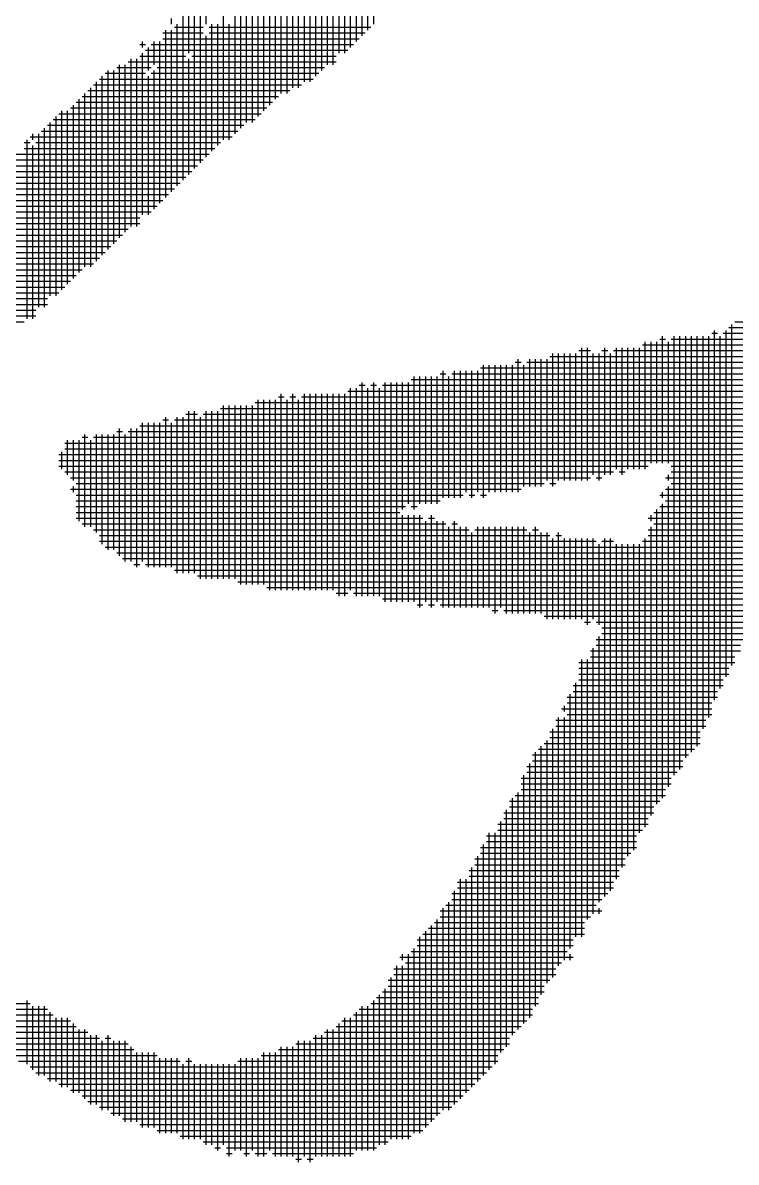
# Model space of a CAD drawing. Header units: feet. Extents: x 0 to 336400, y 0 to 237600.
# Drawn here: x 211255 to 211722, y 10573 to 11318 of the extents above; entities that cross this region are included whole.
import ezdxf

# ---------------------------------------------------------------- set-up
doc = ezdxf.new("R2010")
doc.units = ezdxf.units.FT
doc.header["$LTSCALE"] = 2200
doc.header["$MEASUREMENT"] = 0
doc.layers.add('CX-MISC', color=2, linetype='CONTINUOUS')

msp = doc.modelspace()

# ---------------------------------------------------------------- linework, layer by layer
at = {"layer": 'CX-MISC'}
for p, q in [((211480.86, 11313.76, 9817.04), (211480.86, 11415.82, 9817.04)), ((211469.52, 11302.42, 9817.04), (211469.52, 11412.04, 9817.04)), ((211454.4, 11291.08, 9817.04), (211454.4, 11400.7, 9817.04)), ((211461.96, 11298.64, 9817.04), (211461.96, 11404.48, 9817.04)), ((211477.08, 11309.98, 9817.04), (211477.08, 11393.14, 9817.04)), ((211484.64, 11317.54, 9817.04), (211484.64, 11396.92, 9817.04)), ((211435.5, 11275.96, 9817.04), (211435.5, 11385.58, 9817.04)), ((211443.06, 11279.74, 9817.04), (211443.06, 11385.58, 9817.04)), ((211465.74, 11298.64, 9817.04), (211465.74, 11385.58, 9817.04)), ((211473.3, 11306.2, 9817.04), (211473.3, 11389.36, 9817.04)), ((211458.18, 11291.08, 9817.04), (211458.18, 11378.02, 9817.04)), ((211424.16, 11272.18, 9817.04), (211424.16, 11374.24, 9817.04)), ((211427.94, 11272.18, 9817.04), (211427.94, 11374.24, 9817.04)), ((211450.62, 11287.3, 9817.04), (211450.62, 11374.24, 9817.04)), ((211409.04, 11257.06, 9817.04), (211409.04, 11366.68, 9817.04)), ((211416.6, 11264.62, 9817.04), (211416.6, 11370.46, 9817.04)), ((211446.84, 11283.52, 9817.04), (211446.84, 11370.46, 9817.04)), ((211401.48, 11253.28, 9817.04), (211401.48, 11359.12, 9817.04)), ((211405.26, 11253.28, 9817.04), (211405.26, 11362.9, 9817.04)), ((211431.72, 11275.96, 9817.04), (211431.72, 11359.12, 9817.04)), ((211439.28, 11279.74, 9817.04), (211439.28, 11362.9, 9817.04)), ((211397.7, 11249.5, 9817.04), (211397.7, 11355.34, 9817.04)), ((211412.82, 11260.84, 9817.04), (211412.82, 11344, 9817.04)), ((211420.38, 11268.4, 9817.04), (211420.38, 11347.78, 9817.04)), ((211363.68, 11298.64, 9817.04), (211363.68, 11328.88, 9817.04)), ((211371.24, 11226.82, 9817.04), (211371.24, 11332.66, 9817.04)), ((211375.02, 11317.54, 9817.04), (211375.02, 11332.66, 9817.04)), ((211393.92, 11245.72, 9817.04), (211393.92, 11328.88, 9817.04)), ((211352.34, 11317.54, 9817.04), (211352.34, 11321.32, 9817.04)), ((211359.9, 11215.48, 9817.04), (211359.9, 11325.1, 9817.04)), ((211367.46, 11223.04, 9817.04), (211367.46, 11325.1, 9817.04)), ((211386.36, 11241.94, 9817.04), (211386.36, 11325.1, 9817.04)), ((211346.67, 11311.87, 9817.04), (211373.13, 11311.87, 9817.04)), ((211348.56, 11204.14, 9817.04), (211348.56, 11313.76, 9817.04)), ((211352.34, 11207.92, 9817.04), (211352.34, 11313.76, 9817.04)), ((211354.23, 11315.65, 9817.04), (211373.13, 11315.65, 9817.04)), ((211356.12, 11211.7, 9817.04), (211356.12, 11317.54, 9817.04)), ((211376.91, 11315.65, 9817.04), (211482.75, 11315.65, 9817.04)), ((211376.91, 11311.87, 9817.04), (211478.97, 11311.87, 9817.04)), ((211378.8, 11234.38, 9817.04), (211378.8, 11317.54, 9817.04)), ((211382.58, 11238.16, 9817.04), (211382.58, 11317.54, 9817.04)), ((211390.14, 11241.94, 9817.04), (211390.14, 11317.54, 9817.04)), ((211331.55, 11304.31, 9817.04), (211335.33, 11304.31, 9817.04)), ((211333.44, 11302.42, 9817.04), (211333.44, 11306.2, 9817.04)), ((211339.11, 11304.31, 9817.04), (211471.41, 11304.31, 9817.04)), ((211341, 11291.08, 9817.04), (211341, 11306.2, 9817.04)), ((211344.78, 11200.36, 9817.04), (211344.78, 11306.2, 9817.04)), ((211346.67, 11308.09, 9817.04), (211475.19, 11308.09, 9817.04)), ((211375.02, 11230.6, 9817.04), (211375.02, 11309.98, 9817.04)), ((211331.55, 11296.75, 9817.04), (211361.79, 11296.75, 9817.04)), ((211333.44, 11192.8, 9817.04), (211333.44, 11298.64, 9817.04)), ((211335.33, 11300.53, 9817.04), (211467.63, 11300.53, 9817.04)), ((211337.22, 11287.3, 9817.04), (211337.22, 11302.42, 9817.04)), ((211365.57, 11296.75, 9817.04), (211460.07, 11296.75, 9817.04)), ((211316.43, 11289.19, 9817.04), (211339.11, 11289.19, 9817.04)), ((211318.32, 11177.68, 9817.04), (211318.32, 11291.08, 9817.04)), ((211322.1, 11181.46, 9817.04), (211322.1, 11291.08, 9817.04)), ((211323.99, 11292.97, 9817.04), (211460.07, 11292.97, 9817.04)), ((211325.88, 11185.24, 9817.04), (211325.88, 11294.86, 9817.04)), ((211329.66, 11185.24, 9817.04), (211329.66, 11294.86, 9817.04)), ((211342.89, 11289.19, 9817.04), (211452.51, 11289.19, 9817.04)), ((211363.68, 11219.26, 9817.04), (211363.68, 11294.86, 9817.04)), ((211305.09, 11281.63, 9817.04), (211444.95, 11281.63, 9817.04)), ((211306.98, 11166.34, 9817.04), (211306.98, 11283.52, 9817.04)), ((211308.87, 11285.41, 9817.04), (211335.33, 11285.41, 9817.04)), ((211310.76, 11170.12, 9817.04), (211310.76, 11287.3, 9817.04)), ((211314.54, 11173.9, 9817.04), (211314.54, 11287.3, 9817.04)), ((211337.22, 11192.8, 9817.04), (211337.22, 11283.52, 9817.04)), ((211339.11, 11285.41, 9817.04), (211448.73, 11285.41, 9817.04)), ((211341, 11196.58, 9817.04), (211341, 11287.3, 9817.04)), ((211297.53, 11274.07, 9817.04), (211429.83, 11274.07, 9817.04)), ((211299.42, 11158.78, 9817.04), (211299.42, 11275.96, 9817.04)), ((211301.31, 11277.85, 9817.04), (211437.39, 11277.85, 9817.04)), ((211303.2, 11162.56, 9817.04), (211303.2, 11279.74, 9817.04)), ((211289.97, 11266.51, 9817.04), (211418.49, 11266.51, 9817.04)), ((211291.86, 11155, 9817.04), (211291.86, 11268.4, 9817.04)), ((211293.75, 11270.29, 9817.04), (211422.27, 11270.29, 9817.04)), ((211295.64, 11158.78, 9817.04), (211295.64, 11272.18, 9817.04)), ((211278.63, 11258.95, 9817.04), (211410.93, 11258.95, 9817.04)), ((211280.52, 11143.66, 9817.04), (211280.52, 11260.84, 9817.04)), ((211284.3, 11147.44, 9817.04), (211284.3, 11260.84, 9817.04)), ((211286.19, 11262.73, 9817.04), (211414.71, 11262.73, 9817.04)), ((211288.08, 11151.22, 9817.04), (211288.08, 11264.62, 9817.04)), ((211271.07, 11251.39, 9817.04), (211399.59, 11251.39, 9817.04)), ((211272.96, 11139.88, 9817.04), (211272.96, 11253.28, 9817.04)), ((211274.85, 11255.17, 9817.04), (211407.15, 11255.17, 9817.04)), ((211276.74, 11139.88, 9817.04), (211276.74, 11257.06, 9817.04)), ((211259.73, 11243.83, 9817.04), (211392.03, 11243.83, 9817.04)), ((211261.62, 11241.94, 9817.04), (211261.62, 11245.72, 9817.04)), ((211265.4, 11132.32, 9817.04), (211265.4, 11245.72, 9817.04)), ((211267.29, 11247.61, 9817.04), (211395.81, 11247.61, 9817.04)), ((211269.18, 11132.32, 9817.04), (211269.18, 11249.5, 9817.04)), ((211255.95, 11240.05, 9817.04), (211259.73, 11240.05, 9817.04)), ((211255.95, 11236.27, 9817.04), (211380.69, 11236.27, 9817.04)), ((211257.84, 11124.76, 9817.04), (211257.84, 11241.94, 9817.04)), ((211261.62, 11124.76, 9817.04), (211261.62, 11238.16, 9817.04)), ((211263.51, 11240.05, 9817.04), (211384.47, 11240.05, 9817.04)), ((211248.39, 11232.49, 9817.04), (211376.91, 11232.49, 9817.04)), ((211240.83, 11224.93, 9817.04), (211369.35, 11224.93, 9817.04)), ((211248.39, 11228.71, 9817.04), (211373.13, 11228.71, 9817.04)), ((211233.27, 11217.37, 9817.04), (211361.79, 11217.37, 9817.04)), ((211240.83, 11221.15, 9817.04), (211365.57, 11221.15, 9817.04)), ((211225.71, 11209.81, 9817.04), (211354.23, 11209.81, 9817.04)), ((211229.49, 11213.59, 9817.04), (211358.01, 11213.59, 9817.04)), ((211218.15, 11206.03, 9817.04), (211350.45, 11206.03, 9817.04)), ((211218.15, 11202.25, 9817.04), (211346.67, 11202.25, 9817.04)), ((211210.59, 11198.47, 9817.04), (211342.89, 11198.47, 9817.04)), ((211210.59, 11194.69, 9817.04), (211339.11, 11194.69, 9817.04)), ((211203.03, 11190.91, 9817.04), (211331.55, 11190.91, 9817.04)), ((211203.03, 11187.13, 9817.04), (211331.55, 11187.13, 9817.04)), ((211195.47, 11183.35, 9817.04), (211323.99, 11183.35, 9817.04)), ((211195.47, 11179.57, 9817.04), (211320.21, 11179.57, 9817.04)), ((211187.91, 11175.79, 9817.04), (211316.43, 11175.79, 9817.04)), ((211187.91, 11172.01, 9817.04), (211312.65, 11172.01, 9817.04)), ((211180.35, 11168.23, 9817.04), (211308.87, 11168.23, 9817.04)), ((211180.35, 11164.45, 9817.04), (211305.09, 11164.45, 9817.04)), ((211172.79, 11160.67, 9817.04), (211301.31, 11160.67, 9817.04)), ((211172.79, 11156.89, 9817.04), (211293.75, 11156.89, 9817.04)), ((211161.45, 11149.33, 9817.04), (211286.19, 11149.33, 9817.04)), ((211165.23, 11153.11, 9817.04), (211289.97, 11153.11, 9817.04)), ((211157.67, 11141.77, 9817.04), (211278.63, 11141.77, 9817.04)), ((211165.23, 11145.55, 9817.04), (211282.41, 11145.55, 9817.04)), ((211150.11, 11137.99, 9817.04), (211271.07, 11137.99, 9817.04)), ((211153.89, 11134.21, 9817.04), (211271.07, 11134.21, 9817.04)), ((211142.55, 11126.65, 9817.04), (211263.51, 11126.65, 9817.04)), ((211150.11, 11130.43, 9817.04), (211263.51, 11130.43, 9817.04)), ((211142.55, 11122.87, 9817.04), (211255.95, 11122.87, 9817.04)), ((211707.66, 10875.28, 9817.04), (211707.66, 11117.2, 9817.04)), ((211715.22, 10890.4, 9817.04), (211715.22, 11117.2, 9817.04)), ((211717.11, 11119.09, 9817.04), (212333.25, 11119.09, 9817.04)), ((211719, 10897.96, 9817.04), (211719, 11120.98, 9817.04)), ((211720.89, 11122.87, 9817.04), (212382.39, 11122.87, 9817.04)), ((211662.3, 11026.48, 9817.04), (211662.3, 11109.64, 9817.04)), ((211666.08, 11030.26, 9817.04), (211666.08, 11109.64, 9817.04)), ((211669.86, 11030.26, 9817.04), (211669.86, 11109.64, 9817.04)), ((211671.75, 11111.53, 9817.04), (211675.53, 11111.53, 9817.04)), ((211673.64, 11030.26, 9817.04), (211673.64, 11113.42, 9817.04)), ((211677.42, 11030.26, 9817.04), (211677.42, 11109.64, 9817.04)), ((211679.31, 11111.53, 9817.04), (212246.31, 11111.53, 9817.04)), ((211681.2, 10826.14, 9817.04), (211681.2, 11113.42, 9817.04)), ((211684.98, 10829.92, 9817.04), (211684.98, 11113.42, 9817.04)), ((211688.76, 10837.48, 9817.04), (211688.76, 11113.42, 9817.04)), ((211692.54, 10841.26, 9817.04), (211692.54, 11113.42, 9817.04)), ((211696.32, 10845.04, 9817.04), (211696.32, 11113.42, 9817.04)), ((211700.1, 10856.38, 9817.04), (211700.1, 11113.42, 9817.04)), ((211703.88, 10863.94, 9817.04), (211703.88, 11113.42, 9817.04)), ((211705.77, 11115.31, 9817.04), (211709.55, 11115.31, 9817.04)), ((211711.44, 10882.84, 9817.04), (211711.44, 11113.42, 9817.04)), ((211713.33, 11115.31, 9817.04), (212291.67, 11115.31, 9817.04)), ((211601.82, 11015.14, 9817.04), (211601.82, 11102.08, 9817.04)), ((211605.6, 11018.92, 9817.04), (211605.6, 11102.08, 9817.04)), ((211609.38, 11018.92, 9817.04), (211609.38, 11102.08, 9817.04)), ((211613.16, 11018.92, 9817.04), (211613.16, 11102.08, 9817.04)), ((211616.94, 11018.92, 9817.04), (211616.94, 11102.08, 9817.04)), ((211618.83, 11103.97, 9817.04), (211626.39, 11103.97, 9817.04)), ((211620.72, 11018.92, 9817.04), (211620.72, 11105.86, 9817.04)), ((211624.5, 11018.92, 9817.04), (211624.5, 11105.86, 9817.04)), ((211628.28, 11022.7, 9817.04), (211628.28, 11102.08, 9817.04)), ((211632.06, 11018.92, 9817.04), (211632.06, 11102.08, 9817.04)), ((211633.95, 11103.97, 9817.04), (211637.73, 11103.97, 9817.04)), ((211635.84, 11022.7, 9817.04), (211635.84, 11105.86, 9817.04)), ((211639.62, 11022.7, 9817.04), (211639.62, 11102.08, 9817.04)), ((211641.51, 11103.97, 9817.04), (212178.27, 11103.97, 9817.04)), ((211643.4, 11026.48, 9817.04), (211643.4, 11105.86, 9817.04)), ((211647.18, 11022.7, 9817.04), (211647.18, 11105.86, 9817.04)), ((211650.96, 11026.48, 9817.04), (211650.96, 11105.86, 9817.04)), ((211654.74, 11026.48, 9817.04), (211654.74, 11105.86, 9817.04)), ((211658.52, 11026.48, 9817.04), (211658.52, 11105.86, 9817.04)), ((211660.41, 11107.75, 9817.04), (212223.63, 11107.75, 9817.04)), ((211577.25, 11096.41, 9817.04), (211581.03, 11096.41, 9817.04)), ((211579.14, 11011.36, 9817.04), (211579.14, 11098.3, 9817.04)), ((211584.81, 11096.41, 9817.04), (212129.13, 11096.41, 9817.04)), ((211586.7, 11015.14, 9817.04), (211586.7, 11098.3, 9817.04)), ((211590.48, 11015.14, 9817.04), (211590.48, 11098.3, 9817.04)), ((211594.26, 11015.14, 9817.04), (211594.26, 11098.3, 9817.04)), ((211598.04, 11018.92, 9817.04), (211598.04, 11098.3, 9817.04)), ((211599.93, 11100.19, 9817.04), (212155.59, 11100.19, 9817.04)), ((211528.11, 11088.85, 9817.04), (211531.89, 11088.85, 9817.04)), ((211530, 11007.58, 9817.04), (211530, 11090.74, 9817.04)), ((211535.67, 11088.85, 9817.04), (212079.99, 11088.85, 9817.04)), ((211537.56, 11007.58, 9817.04), (211537.56, 11090.74, 9817.04)), ((211541.34, 11007.58, 9817.04), (211541.34, 11090.74, 9817.04)), ((211545.12, 11011.36, 9817.04), (211545.12, 11090.74, 9817.04)), ((211548.9, 11007.58, 9817.04), (211548.9, 11090.74, 9817.04)), ((211552.68, 11011.36, 9817.04), (211552.68, 11090.74, 9817.04)), ((211554.57, 11092.63, 9817.04), (212087.55, 11092.63, 9817.04)), ((211556.46, 11007.58, 9817.04), (211556.46, 11094.52, 9817.04)), ((211560.24, 11011.36, 9817.04), (211560.24, 11094.52, 9817.04)), ((211564.02, 11011.36, 9817.04), (211564.02, 11094.52, 9817.04)), ((211567.8, 11011.36, 9817.04), (211567.8, 11094.52, 9817.04)), ((211571.58, 11011.36, 9817.04), (211571.58, 11094.52, 9817.04)), ((211575.36, 11011.36, 9817.04), (211575.36, 11094.52, 9817.04)), ((211582.92, 11015.14, 9817.04), (211582.92, 11094.52, 9817.04)), ((211475.19, 11081.29, 9817.04), (211478.97, 11081.29, 9817.04)), ((211477.08, 10943.32, 9817.04), (211477.08, 11083.18, 9817.04)), ((211482.75, 11081.29, 9817.04), (211486.53, 11081.29, 9817.04)), ((211484.64, 10943.32, 9817.04), (211484.64, 11083.18, 9817.04)), ((211490.31, 11081.29, 9817.04), (212057.31, 11081.29, 9817.04)), ((211492.2, 10939.54, 9817.04), (211492.2, 11083.18, 9817.04)), ((211495.98, 10939.54, 9817.04), (211495.98, 11083.18, 9817.04)), ((211499.76, 10939.54, 9817.04), (211499.76, 11083.18, 9817.04)), ((211503.54, 11000.02, 9817.04), (211503.54, 11083.18, 9817.04)), ((211507.32, 11003.8, 9817.04), (211507.32, 11083.18, 9817.04)), ((211509.21, 11085.07, 9817.04), (212068.65, 11085.07, 9817.04)), ((211511.1, 11000.02, 9817.04), (211511.1, 11086.96, 9817.04)), ((211514.88, 11003.8, 9817.04), (211514.88, 11086.96, 9817.04)), ((211518.66, 11003.8, 9817.04), (211518.66, 11086.96, 9817.04)), ((211522.44, 11003.8, 9817.04), (211522.44, 11086.96, 9817.04)), ((211526.22, 11003.8, 9817.04), (211526.22, 11086.96, 9817.04)), ((211533.78, 11007.58, 9817.04), (211533.78, 11086.96, 9817.04)), ((211422.27, 11073.73, 9817.04), (211426.05, 11073.73, 9817.04)), ((211424.16, 10947.1, 9817.04), (211424.16, 11075.62, 9817.04)), ((211429.83, 11073.73, 9817.04), (211433.61, 11073.73, 9817.04)), ((211431.72, 10947.1, 9817.04), (211431.72, 11075.62, 9817.04)), ((211437.39, 11073.73, 9817.04), (212011.95, 11073.73, 9817.04)), ((211439.28, 10947.1, 9817.04), (211439.28, 11075.62, 9817.04)), ((211443.06, 10947.1, 9817.04), (211443.06, 11075.62, 9817.04)), ((211446.84, 10947.1, 9817.04), (211446.84, 11075.62, 9817.04)), ((211450.62, 10947.1, 9817.04), (211450.62, 11075.62, 9817.04)), ((211454.4, 10947.1, 9817.04), (211454.4, 11075.62, 9817.04)), ((211458.18, 10947.1, 9817.04), (211458.18, 11075.62, 9817.04)), ((211461.96, 10943.32, 9817.04), (211461.96, 11075.62, 9817.04)), ((211465.74, 10943.32, 9817.04), (211465.74, 11075.62, 9817.04)), ((211467.63, 11077.51, 9817.04), (212038.41, 11077.51, 9817.04)), ((211469.52, 10947.1, 9817.04), (211469.52, 11079.4, 9817.04)), ((211473.3, 10943.32, 9817.04), (211473.3, 11079.4, 9817.04)), ((211480.86, 10943.32, 9817.04), (211480.86, 11079.4, 9817.04)), ((211488.42, 10943.32, 9817.04), (211488.42, 11079.4, 9817.04)), ((211384.47, 11066.17, 9817.04), (211959.03, 11066.17, 9817.04)), ((211386.36, 10954.66, 9817.04), (211386.36, 11068.06, 9817.04)), ((211390.14, 10954.66, 9817.04), (211390.14, 11068.06, 9817.04)), ((211393.92, 10954.66, 9817.04), (211393.92, 11068.06, 9817.04)), ((211397.7, 10950.88, 9817.04), (211397.7, 11068.06, 9817.04)), ((211401.48, 10950.88, 9817.04), (211401.48, 11068.06, 9817.04)), ((211405.26, 10950.88, 9817.04), (211405.26, 11068.06, 9817.04)), ((211407.15, 11069.95, 9817.04), (211989.27, 11069.95, 9817.04)), ((211409.04, 10950.88, 9817.04), (211409.04, 11071.84, 9817.04)), ((211412.82, 10950.88, 9817.04), (211412.82, 11071.84, 9817.04)), ((211416.6, 10947.1, 9817.04), (211416.6, 11071.84, 9817.04)), ((211420.38, 10947.1, 9817.04), (211420.38, 11071.84, 9817.04)), ((211427.94, 10947.1, 9817.04), (211427.94, 11071.84, 9817.04)), ((211435.5, 10947.1, 9817.04), (211435.5, 11071.84, 9817.04)), ((211346.67, 11058.61, 9817.04), (211350.45, 11058.61, 9817.04)), ((211348.56, 10962.22, 9817.04), (211348.56, 11060.5, 9817.04)), ((211354.23, 11058.61, 9817.04), (211898.55, 11058.61, 9817.04)), ((211356.12, 10958.44, 9817.04), (211356.12, 11060.5, 9817.04)), ((211359.9, 10958.44, 9817.04), (211359.9, 11060.5, 9817.04)), ((211361.79, 11062.39, 9817.04), (211369.35, 11062.39, 9817.04)), ((211363.68, 10958.44, 9817.04), (211363.68, 11064.28, 9817.04)), ((211367.46, 10958.44, 9817.04), (211367.46, 11064.28, 9817.04)), ((211371.24, 10954.66, 9817.04), (211371.24, 11060.5, 9817.04)), ((211373.13, 11062.39, 9817.04), (211925.01, 11062.39, 9817.04)), ((211375.02, 10954.66, 9817.04), (211375.02, 11064.28, 9817.04)), ((211378.8, 10954.66, 9817.04), (211378.8, 11064.28, 9817.04)), ((211382.58, 10954.66, 9817.04), (211382.58, 11064.28, 9817.04)), ((211316.43, 11051.05, 9817.04), (211320.21, 11051.05, 9817.04)), ((211318.32, 10969.78, 9817.04), (211318.32, 11052.94, 9817.04)), ((211323.99, 11051.05, 9817.04), (211822.95, 11051.05, 9817.04)), ((211325.88, 10966, 9817.04), (211325.88, 11052.94, 9817.04)), ((211329.66, 10962.22, 9817.04), (211329.66, 11052.94, 9817.04)), ((211331.55, 11054.83, 9817.04), (211860.75, 11054.83, 9817.04)), ((211333.44, 10966, 9817.04), (211333.44, 11056.72, 9817.04)), ((211337.22, 10962.22, 9817.04), (211337.22, 11056.72, 9817.04)), ((211341, 10962.22, 9817.04), (211341, 11056.72, 9817.04)), ((211344.78, 10962.22, 9817.04), (211344.78, 11056.72, 9817.04)), ((211352.34, 10962.22, 9817.04), (211352.34, 11056.72, 9817.04)), ((211282.41, 11043.49, 9817.04), (211785.15, 11043.49, 9817.04)), ((211284.3, 11022.7, 9817.04), (211284.3, 11045.38, 9817.04)), ((211288.08, 11018.92, 9817.04), (211288.08, 11045.38, 9817.04)), ((211291.86, 10992.46, 9817.04), (211291.86, 11045.38, 9817.04)), ((211293.75, 11047.27, 9817.04), (211297.53, 11047.27, 9817.04)), ((211295.64, 10988.68, 9817.04), (211295.64, 11049.16, 9817.04)), ((211299.42, 10988.68, 9817.04), (211299.42, 11045.38, 9817.04)), ((211301.31, 11047.27, 9817.04), (211800.27, 11047.27, 9817.04)), ((211303.2, 10984.9, 9817.04), (211303.2, 11049.16, 9817.04)), ((211306.98, 10977.34, 9817.04), (211306.98, 11049.16, 9817.04)), ((211310.76, 10973.56, 9817.04), (211310.76, 11049.16, 9817.04)), ((211314.54, 10973.56, 9817.04), (211314.54, 11049.16, 9817.04)), ((211322.1, 10966, 9817.04), (211322.1, 11049.16, 9817.04)), ((211278.63, 11035.93, 9817.04), (211781.37, 11035.93, 9817.04)), ((211280.52, 11026.48, 9817.04), (211280.52, 11037.82, 9817.04)), ((211282.41, 11039.71, 9817.04), (211781.37, 11039.71, 9817.04)), ((211278.63, 11032.15, 9817.04), (211777.59, 11032.15, 9817.04)), ((211278.63, 11028.37, 9817.04), (211664.19, 11028.37, 9817.04)), ((211679.31, 11028.37, 9817.04), (211777.59, 11028.37, 9817.04)), ((211282.41, 11024.59, 9817.04), (211641.51, 11024.59, 9817.04)), ((211286.19, 11020.81, 9817.04), (211626.39, 11020.81, 9817.04)), ((211630.17, 11020.81, 9817.04), (211633.95, 11020.81, 9817.04)), ((211645.29, 11024.59, 9817.04), (211649.07, 11024.59, 9817.04)), ((211675.53, 11020.81, 9817.04), (211773.81, 11020.81, 9817.04)), ((211677.42, 11018.92, 9817.04), (211677.42, 11022.7, 9817.04)), ((211679.31, 11024.59, 9817.04), (211773.81, 11024.59, 9817.04)), ((211286.19, 11013.25, 9817.04), (211581.03, 11013.25, 9817.04)), ((211288.08, 11011.36, 9817.04), (211288.08, 11015.14, 9817.04)), ((211289.97, 11017.03, 9817.04), (211596.15, 11017.03, 9817.04)), ((211599.93, 11017.03, 9817.04), (211603.71, 11017.03, 9817.04)), ((211675.53, 11013.25, 9817.04), (211766.25, 11013.25, 9817.04)), ((211677.42, 10818.58, 9817.04), (211677.42, 11015.14, 9817.04)), ((211679.31, 11017.03, 9817.04), (211770.03, 11017.03, 9817.04)), ((211289.97, 11009.47, 9817.04), (211543.23, 11009.47, 9817.04)), ((211289.97, 11005.69, 9817.04), (211528.11, 11005.69, 9817.04)), ((211547.01, 11009.47, 9817.04), (211550.79, 11009.47, 9817.04)), ((211554.57, 11009.47, 9817.04), (211558.35, 11009.47, 9817.04)), ((211671.75, 11009.47, 9817.04), (211766.25, 11009.47, 9817.04)), ((211673.64, 11007.58, 9817.04), (211673.64, 11011.36, 9817.04)), ((211675.53, 11005.69, 9817.04), (211766.25, 11005.69, 9817.04)), ((211289.97, 11001.91, 9817.04), (211505.43, 11001.91, 9817.04)), ((211289.97, 10998.13, 9817.04), (211501.65, 10998.13, 9817.04)), ((211509.21, 11001.91, 9817.04), (211512.99, 11001.91, 9817.04)), ((211667.97, 10998.13, 9817.04), (211762.47, 10998.13, 9817.04)), ((211669.86, 10807.24, 9817.04), (211669.86, 11000.02, 9817.04)), ((211671.75, 11001.91, 9817.04), (211762.47, 11001.91, 9817.04)), ((211673.64, 10811.02, 9817.04), (211673.64, 11003.8, 9817.04)), ((211289.97, 10994.35, 9817.04), (211516.77, 10994.35, 9817.04)), ((211293.75, 10990.57, 9817.04), (211531.89, 10990.57, 9817.04)), ((211503.54, 10939.54, 9817.04), (211503.54, 10996.24, 9817.04)), ((211507.32, 10939.54, 9817.04), (211507.32, 10996.24, 9817.04)), ((211511.1, 10939.54, 9817.04), (211511.1, 10996.24, 9817.04)), ((211514.88, 10935.76, 9817.04), (211514.88, 10996.24, 9817.04)), ((211518.66, 10939.54, 9817.04), (211518.66, 10992.46, 9817.04)), ((211520.55, 10994.35, 9817.04), (211524.33, 10994.35, 9817.04)), ((211522.44, 10935.76, 9817.04), (211522.44, 10996.24, 9817.04)), ((211526.22, 10939.54, 9817.04), (211526.22, 10992.46, 9817.04)), ((211530, 10935.76, 9817.04), (211530, 10992.46, 9817.04)), ((211535.67, 10990.57, 9817.04), (211539.45, 10990.57, 9817.04)), ((211537.56, 10935.76, 9817.04), (211537.56, 10992.46, 9817.04)), ((211664.19, 10994.35, 9817.04), (211762.47, 10994.35, 9817.04)), ((211666.08, 10992.46, 9817.04), (211666.08, 10996.24, 9817.04)), ((211667.97, 10990.57, 9817.04), (211762.47, 10990.57, 9817.04)), ((211301.31, 10986.79, 9817.04), (211547.01, 10986.79, 9817.04)), ((211305.09, 10983.01, 9817.04), (211599.93, 10983.01, 9817.04)), ((211533.78, 10935.76, 9817.04), (211533.78, 10988.68, 9817.04)), ((211541.34, 10935.76, 9817.04), (211541.34, 10988.68, 9817.04)), ((211545.12, 10935.76, 9817.04), (211545.12, 10988.68, 9817.04)), ((211548.9, 10935.76, 9817.04), (211548.9, 10984.9, 9817.04)), ((211550.79, 10986.79, 9817.04), (211584.81, 10986.79, 9817.04)), ((211552.68, 10935.76, 9817.04), (211552.68, 10988.68, 9817.04)), ((211556.46, 10935.76, 9817.04), (211556.46, 10988.68, 9817.04)), ((211560.24, 10935.76, 9817.04), (211560.24, 10988.68, 9817.04)), ((211564.02, 10931.98, 9817.04), (211564.02, 10988.68, 9817.04)), ((211567.8, 10935.76, 9817.04), (211567.8, 10988.68, 9817.04)), ((211571.58, 10931.98, 9817.04), (211571.58, 10988.68, 9817.04)), ((211575.36, 10931.98, 9817.04), (211575.36, 10988.68, 9817.04)), ((211579.14, 10931.98, 9817.04), (211579.14, 10988.68, 9817.04)), ((211582.92, 10931.98, 9817.04), (211582.92, 10988.68, 9817.04)), ((211586.7, 10931.98, 9817.04), (211586.7, 10984.9, 9817.04)), ((211588.59, 10986.79, 9817.04), (211592.37, 10986.79, 9817.04)), ((211590.48, 10931.98, 9817.04), (211590.48, 10988.68, 9817.04)), ((211594.26, 10931.98, 9817.04), (211594.26, 10984.9, 9817.04)), ((211598.04, 10928.2, 9817.04), (211598.04, 10984.9, 9817.04)), ((211603.71, 10983.01, 9817.04), (211607.49, 10983.01, 9817.04)), ((211605.6, 10928.2, 9817.04), (211605.6, 10984.9, 9817.04)), ((211664.19, 10986.79, 9817.04), (211762.47, 10986.79, 9817.04)), ((211664.19, 10983.01, 9817.04), (211758.69, 10983.01, 9817.04)), ((211666.08, 10799.68, 9817.04), (211666.08, 10988.68, 9817.04)), ((211305.09, 10979.23, 9817.04), (211630.17, 10979.23, 9817.04)), ((211308.87, 10975.45, 9817.04), (211754.91, 10975.45, 9817.04)), ((211601.82, 10928.2, 9817.04), (211601.82, 10981.12, 9817.04)), ((211609.38, 10928.2, 9817.04), (211609.38, 10981.12, 9817.04)), ((211613.16, 10928.2, 9817.04), (211613.16, 10981.12, 9817.04)), ((211616.94, 10928.2, 9817.04), (211616.94, 10981.12, 9817.04)), ((211620.72, 10928.2, 9817.04), (211620.72, 10981.12, 9817.04)), ((211624.5, 10924.42, 9817.04), (211624.5, 10981.12, 9817.04)), ((211628.28, 10928.2, 9817.04), (211628.28, 10981.12, 9817.04)), ((211632.06, 10924.42, 9817.04), (211632.06, 10977.34, 9817.04)), ((211633.95, 10979.23, 9817.04), (211641.51, 10979.23, 9817.04)), ((211635.84, 10746.76, 9817.04), (211635.84, 10981.12, 9817.04)), ((211639.62, 10750.54, 9817.04), (211639.62, 10981.12, 9817.04)), ((211643.4, 10758.1, 9817.04), (211643.4, 10977.34, 9817.04)), ((211647.18, 10765.66, 9817.04), (211647.18, 10977.34, 9817.04)), ((211650.96, 10773.22, 9817.04), (211650.96, 10977.34, 9817.04)), ((211654.74, 10777, 9817.04), (211654.74, 10977.34, 9817.04)), ((211658.52, 10788.34, 9817.04), (211658.52, 10977.34, 9817.04)), ((211660.41, 10979.23, 9817.04), (211758.69, 10979.23, 9817.04)), ((211662.3, 10792.12, 9817.04), (211662.3, 10981.12, 9817.04)), ((211316.43, 10971.67, 9817.04), (211754.91, 10971.67, 9817.04)), ((211320.21, 10967.89, 9817.04), (211754.91, 10967.89, 9817.04)), ((211327.77, 10964.11, 9817.04), (211331.55, 10964.11, 9817.04)), ((211335.33, 10964.11, 9817.04), (211751.13, 10964.11, 9817.04)), ((211354.23, 10960.33, 9817.04), (211751.13, 10960.33, 9817.04)), ((211369.35, 10956.55, 9817.04), (211747.35, 10956.55, 9817.04)), ((211395.81, 10952.77, 9817.04), (211754.91, 10952.77, 9817.04)), ((211414.71, 10948.99, 9817.04), (211766.25, 10948.99, 9817.04)), ((211460.07, 10945.21, 9817.04), (211467.63, 10945.21, 9817.04)), ((211471.41, 10945.21, 9817.04), (211788.93, 10945.21, 9817.04)), ((211490.31, 10941.43, 9817.04), (211819.17, 10941.43, 9817.04)), ((211512.99, 10937.65, 9817.04), (211516.77, 10937.65, 9817.04)), ((211520.55, 10937.65, 9817.04), (211524.33, 10937.65, 9817.04)), ((211528.11, 10937.65, 9817.04), (211879.65, 10937.65, 9817.04)), ((211562.13, 10933.87, 9817.04), (211565.91, 10933.87, 9817.04)), ((211569.69, 10933.87, 9817.04), (211894.77, 10933.87, 9817.04)), ((211596.15, 10930.09, 9817.04), (211902.33, 10930.09, 9817.04)), ((211622.61, 10926.31, 9817.04), (211626.39, 10926.31, 9817.04)), ((211630.17, 10926.31, 9817.04), (211962.81, 10926.31, 9817.04)), ((211632.06, 10742.98, 9817.04), (211632.06, 10916.86, 9817.04)), ((211633.95, 10922.53, 9817.04), (211970.37, 10922.53, 9817.04)), ((211633.95, 10918.75, 9817.04), (212027.07, 10918.75, 9817.04)), ((211628.28, 10735.42, 9817.04), (211628.28, 10909.3, 9817.04)), ((211630.17, 10914.97, 9817.04), (212045.97, 10914.97, 9817.04)), ((211630.17, 10911.19, 9817.04), (211724.67, 10911.19, 9817.04)), ((211620.72, 10720.3, 9817.04), (211620.72, 10901.74, 9817.04)), ((211624.5, 10731.64, 9817.04), (211624.5, 10901.74, 9817.04)), ((211626.39, 10907.41, 9817.04), (211724.67, 10907.41, 9817.04)), ((211626.39, 10903.63, 9817.04), (211720.89, 10903.63, 9817.04)), ((211618.83, 10899.85, 9817.04), (211720.89, 10899.85, 9817.04)), ((211618.83, 10896.07, 9817.04), (211717.11, 10896.07, 9817.04)), ((211616.94, 10720.3, 9817.04), (211616.94, 10886.62, 9817.04)), ((211618.83, 10892.29, 9817.04), (211717.11, 10892.29, 9817.04)), ((211618.83, 10888.51, 9817.04), (211713.33, 10888.51, 9817.04)), ((211613.16, 10712.74, 9817.04), (211613.16, 10879.06, 9817.04)), ((211615.05, 10884.73, 9817.04), (211713.33, 10884.73, 9817.04)), ((211615.05, 10880.95, 9817.04), (211709.55, 10880.95, 9817.04)), ((211609.38, 10867.72, 9817.04), (211609.38, 10871.5, 9817.04)), ((211611.27, 10877.17, 9817.04), (211709.55, 10877.17, 9817.04)), ((211611.27, 10873.39, 9817.04), (211705.77, 10873.39, 9817.04)), ((211605.6, 10701.4, 9817.04), (211605.6, 10863.94, 9817.04)), ((211607.49, 10869.61, 9817.04), (211705.77, 10869.61, 9817.04)), ((211609.38, 10705.18, 9817.04), (211609.38, 10863.94, 9817.04)), ((211611.27, 10865.83, 9817.04), (211705.77, 10865.83, 9817.04)), ((211601.82, 10693.84, 9817.04), (211601.82, 10856.38, 9817.04)), ((211603.71, 10862.05, 9817.04), (211701.99, 10862.05, 9817.04)), ((211603.71, 10858.27, 9817.04), (211701.99, 10858.27, 9817.04)), ((211598.04, 10690.06, 9817.04), (211598.04, 10848.82, 9817.04)), ((211599.93, 10854.49, 9817.04), (211698.21, 10854.49, 9817.04)), ((211599.93, 10850.71, 9817.04), (211698.21, 10850.71, 9817.04)), ((211590.48, 10674.94, 9817.04), (211590.48, 10841.26, 9817.04)), ((211592.37, 10843.15, 9817.04), (211694.43, 10843.15, 9817.04)), ((211594.26, 10682.5, 9817.04), (211594.26, 10845.04, 9817.04)), ((211596.15, 10846.93, 9817.04), (211698.21, 10846.93, 9817.04)), ((211586.7, 10667.38, 9817.04), (211586.7, 10833.7, 9817.04)), ((211588.59, 10839.37, 9817.04), (211690.65, 10839.37, 9817.04)), ((211588.59, 10835.59, 9817.04), (211686.87, 10835.59, 9817.04)), ((211584.81, 10831.81, 9817.04), (211686.87, 10831.81, 9817.04)), ((211584.81, 10828.03, 9817.04), (211683.09, 10828.03, 9817.04)), ((211581.03, 10824.25, 9817.04), (211679.31, 10824.25, 9817.04)), ((211581.03, 10820.47, 9817.04), (211679.31, 10820.47, 9817.04)), ((211582.92, 10663.6, 9817.04), (211582.92, 10826.14, 9817.04)), ((211577.25, 10812.91, 9817.04), (211675.53, 10812.91, 9817.04)), ((211579.14, 10659.82, 9817.04), (211579.14, 10814.8, 9817.04)), ((211581.03, 10816.69, 9817.04), (211675.53, 10816.69, 9817.04)), ((211573.47, 10809.13, 9817.04), (211671.75, 10809.13, 9817.04)), ((211573.47, 10805.35, 9817.04), (211667.97, 10805.35, 9817.04)), ((211575.36, 10656.04, 9817.04), (211575.36, 10811.02, 9817.04)), ((211569.69, 10801.57, 9817.04), (211667.97, 10801.57, 9817.04)), ((211569.69, 10797.79, 9817.04), (211664.19, 10797.79, 9817.04)), ((211571.58, 10648.48, 9817.04), (211571.58, 10803.46, 9817.04)), ((211565.91, 10794.01, 9817.04), (211664.19, 10794.01, 9817.04)), ((211565.91, 10790.23, 9817.04), (211660.41, 10790.23, 9817.04)), ((211567.8, 10644.7, 9817.04), (211567.8, 10795.9, 9817.04)), ((211558.35, 10786.45, 9817.04), (211656.63, 10786.45, 9817.04)), ((211558.35, 10782.67, 9817.04), (211656.63, 10782.67, 9817.04)), ((211560.24, 10633.36, 9817.04), (211560.24, 10788.34, 9817.04)), ((211564.02, 10637.14, 9817.04), (211564.02, 10788.34, 9817.04)), ((211554.57, 10778.89, 9817.04), (211656.63, 10778.89, 9817.04)), ((211554.57, 10775.11, 9817.04), (211652.85, 10775.11, 9817.04)), ((211556.46, 10629.58, 9817.04), (211556.46, 10780.78, 9817.04)), ((211550.79, 10771.33, 9817.04), (211649.07, 10771.33, 9817.04)), ((211550.79, 10767.55, 9817.04), (211649.07, 10767.55, 9817.04)), ((211552.68, 10625.8, 9817.04), (211552.68, 10773.22, 9817.04)), ((211547.01, 10763.77, 9817.04), (211645.29, 10763.77, 9817.04)), ((211547.01, 10759.99, 9817.04), (211645.29, 10759.99, 9817.04)), ((211548.9, 10622.02, 9817.04), (211548.9, 10765.66, 9817.04)), ((211539.45, 10756.21, 9817.04), (211641.51, 10756.21, 9817.04)), ((211539.45, 10752.43, 9817.04), (211641.51, 10752.43, 9817.04)), ((211541.34, 10614.46, 9817.04), (211541.34, 10758.1, 9817.04)), ((211545.12, 10618.24, 9817.04), (211545.12, 10758.1, 9817.04)), ((211535.67, 10748.65, 9817.04), (211637.73, 10748.65, 9817.04)), ((211535.67, 10744.87, 9817.04), (211633.95, 10744.87, 9817.04)), ((211537.56, 10610.68, 9817.04), (211537.56, 10750.54, 9817.04)), ((211528.11, 10737.31, 9817.04), (211633.95, 10737.31, 9817.04)), ((211530, 10606.9, 9817.04), (211530, 10739.2, 9817.04)), ((211531.89, 10741.09, 9817.04), (211630.17, 10741.09, 9817.04)), ((211533.78, 10606.9, 9817.04), (211533.78, 10742.98, 9817.04)), ((211632.06, 10735.42, 9817.04), (211632.06, 10739.2, 9817.04)), ((211524.33, 10729.75, 9817.04), (211622.61, 10729.75, 9817.04)), ((211526.22, 10603.12, 9817.04), (211526.22, 10731.64, 9817.04)), ((211528.11, 10733.53, 9817.04), (211626.39, 10733.53, 9817.04)), ((211516.77, 10722.19, 9817.04), (211622.61, 10722.19, 9817.04)), ((211518.66, 10595.56, 9817.04), (211518.66, 10724.08, 9817.04)), ((211520.55, 10725.97, 9817.04), (211622.61, 10725.97, 9817.04)), ((211522.44, 10599.34, 9817.04), (211522.44, 10727.86, 9817.04)), ((211512.99, 10718.41, 9817.04), (211615.05, 10718.41, 9817.04)), ((211512.99, 10714.63, 9817.04), (211615.05, 10714.63, 9817.04)), ((211514.88, 10591.78, 9817.04), (211514.88, 10720.3, 9817.04)), ((211501.65, 10707.07, 9817.04), (211615.05, 10707.07, 9817.04)), ((211503.54, 10705.18, 9817.04), (211503.54, 10708.96, 9817.04)), ((211507.32, 10588, 9817.04), (211507.32, 10708.96, 9817.04)), ((211509.21, 10710.85, 9817.04), (211611.27, 10710.85, 9817.04)), ((211511.1, 10591.78, 9817.04), (211511.1, 10712.74, 9817.04)), ((211613.16, 10705.18, 9817.04), (211613.16, 10708.96, 9817.04)), ((211497.87, 10699.51, 9817.04), (211603.71, 10699.51, 9817.04)), ((211499.76, 10588, 9817.04), (211499.76, 10701.4, 9817.04)), ((211503.54, 10588, 9817.04), (211503.54, 10701.4, 9817.04)), ((211505.43, 10703.29, 9817.04), (211607.49, 10703.29, 9817.04)), ((211495.98, 10588, 9817.04), (211495.98, 10693.84, 9817.04)), ((211497.87, 10695.73, 9817.04), (211603.71, 10695.73, 9817.04)), ((211492.2, 10584.22, 9817.04), (211492.2, 10686.28, 9817.04)), ((211494.09, 10691.95, 9817.04), (211599.93, 10691.95, 9817.04)), ((211494.09, 10688.17, 9817.04), (211596.15, 10688.17, 9817.04)), ((211257.84, 10637.14, 9817.04), (211257.84, 10678.72, 9817.04)), ((211484.64, 10580.44, 9817.04), (211484.64, 10678.72, 9817.04)), ((211486.53, 10680.61, 9817.04), (211592.37, 10680.61, 9817.04)), ((211488.42, 10584.22, 9817.04), (211488.42, 10682.5, 9817.04)), ((211490.31, 10684.39, 9817.04), (211596.15, 10684.39, 9817.04)), ((211199.25, 10676.83, 9817.04), (211259.73, 10676.83, 9817.04)), ((211199.25, 10673.05, 9817.04), (211271.07, 10673.05, 9817.04)), ((211261.62, 10633.36, 9817.04), (211261.62, 10674.94, 9817.04)), ((211265.4, 10629.58, 9817.04), (211265.4, 10674.94, 9817.04)), ((211269.18, 10629.58, 9817.04), (211269.18, 10674.94, 9817.04)), ((211272.96, 10625.8, 9817.04), (211272.96, 10671.16, 9817.04)), ((211473.3, 10580.44, 9817.04), (211473.3, 10671.16, 9817.04)), ((211475.19, 10673.05, 9817.04), (211588.59, 10673.05, 9817.04)), ((211477.08, 10580.44, 9817.04), (211477.08, 10674.94, 9817.04)), ((211480.86, 10580.44, 9817.04), (211480.86, 10674.94, 9817.04)), ((211482.75, 10676.83, 9817.04), (211592.37, 10676.83, 9817.04)), ((211206.81, 10669.27, 9817.04), (211274.85, 10669.27, 9817.04)), ((211214.37, 10665.49, 9817.04), (211286.19, 10665.49, 9817.04)), ((211276.74, 10625.8, 9817.04), (211276.74, 10667.38, 9817.04)), ((211280.52, 10622.02, 9817.04), (211280.52, 10667.38, 9817.04)), ((211284.3, 10622.02, 9817.04), (211284.3, 10667.38, 9817.04)), ((211288.08, 10618.24, 9817.04), (211288.08, 10663.6, 9817.04)), ((211461.96, 10576.66, 9817.04), (211461.96, 10663.6, 9817.04)), ((211463.85, 10665.49, 9817.04), (211584.81, 10665.49, 9817.04)), ((211465.74, 10576.66, 9817.04), (211465.74, 10667.38, 9817.04)), ((211469.52, 10576.66, 9817.04), (211469.52, 10667.38, 9817.04)), ((211471.41, 10669.27, 9817.04), (211588.59, 10669.27, 9817.04)), ((211218.15, 10661.71, 9817.04), (211289.97, 10661.71, 9817.04)), ((211221.93, 10657.93, 9817.04), (211297.53, 10657.93, 9817.04)), ((211291.86, 10618.24, 9817.04), (211291.86, 10659.82, 9817.04)), ((211295.64, 10614.46, 9817.04), (211295.64, 10659.82, 9817.04)), ((211299.42, 10610.68, 9817.04), (211299.42, 10656.04, 9817.04)), ((211303.2, 10610.68, 9817.04), (211303.2, 10656.04, 9817.04)), ((211310.76, 10606.9, 9817.04), (211310.76, 10656.04, 9817.04)), ((211446.84, 10576.66, 9817.04), (211446.84, 10656.04, 9817.04)), ((211450.62, 10576.66, 9817.04), (211450.62, 10656.04, 9817.04)), ((211452.51, 10657.93, 9817.04), (211577.25, 10657.93, 9817.04)), ((211454.4, 10576.66, 9817.04), (211454.4, 10659.82, 9817.04)), ((211458.18, 10576.66, 9817.04), (211458.18, 10659.82, 9817.04)), ((211460.07, 10661.71, 9817.04), (211581.03, 10661.71, 9817.04)), ((211229.49, 10654.15, 9817.04), (211305.09, 10654.15, 9817.04)), ((211233.27, 10650.37, 9817.04), (211323.99, 10650.37, 9817.04)), ((211306.98, 10606.9, 9817.04), (211306.98, 10652.26, 9817.04)), ((211308.87, 10654.15, 9817.04), (211312.65, 10654.15, 9817.04)), ((211314.54, 10603.12, 9817.04), (211314.54, 10652.26, 9817.04)), ((211318.32, 10603.12, 9817.04), (211318.32, 10652.26, 9817.04)), ((211322.1, 10599.34, 9817.04), (211322.1, 10652.26, 9817.04)), ((211325.88, 10599.34, 9817.04), (211325.88, 10648.48, 9817.04)), ((211424.16, 10576.66, 9817.04), (211424.16, 10648.48, 9817.04)), ((211427.94, 10576.66, 9817.04), (211427.94, 10648.48, 9817.04)), ((211431.72, 10576.66, 9817.04), (211431.72, 10648.48, 9817.04)), ((211433.61, 10650.37, 9817.04), (211573.47, 10650.37, 9817.04)), ((211435.5, 10572.88, 9817.04), (211435.5, 10652.26, 9817.04)), ((211439.28, 10576.66, 9817.04), (211439.28, 10652.26, 9817.04)), ((211443.06, 10572.88, 9817.04), (211443.06, 10652.26, 9817.04)), ((211444.95, 10654.15, 9817.04), (211573.47, 10654.15, 9817.04)), ((211240.83, 10646.59, 9817.04), (211327.77, 10646.59, 9817.04)), ((211244.61, 10642.81, 9817.04), (211342.89, 10642.81, 9817.04)), ((211329.66, 10599.34, 9817.04), (211329.66, 10644.7, 9817.04)), ((211333.44, 10595.56, 9817.04), (211333.44, 10644.7, 9817.04)), ((211337.22, 10595.56, 9817.04), (211337.22, 10644.7, 9817.04)), ((211341, 10595.56, 9817.04), (211341, 10644.7, 9817.04)), ((211344.78, 10591.78, 9817.04), (211344.78, 10640.92, 9817.04)), ((211348.56, 10591.78, 9817.04), (211348.56, 10640.92, 9817.04)), ((211352.34, 10591.78, 9817.04), (211352.34, 10640.92, 9817.04)), ((211356.12, 10591.78, 9817.04), (211356.12, 10640.92, 9817.04)), ((211363.68, 10588, 9817.04), (211363.68, 10640.92, 9817.04)), ((211397.7, 10580.44, 9817.04), (211397.7, 10640.92, 9817.04)), ((211401.48, 10576.66, 9817.04), (211401.48, 10640.92, 9817.04)), ((211405.26, 10580.44, 9817.04), (211405.26, 10640.92, 9817.04)), ((211409.04, 10576.66, 9817.04), (211409.04, 10640.92, 9817.04)), ((211410.93, 10642.81, 9817.04), (211565.91, 10642.81, 9817.04)), ((211412.82, 10576.66, 9817.04), (211412.82, 10644.7, 9817.04)), ((211416.6, 10580.44, 9817.04), (211416.6, 10644.7, 9817.04)), ((211420.38, 10576.66, 9817.04), (211420.38, 10644.7, 9817.04)), ((211422.27, 10646.59, 9817.04), (211569.69, 10646.59, 9817.04)), ((211252.17, 10639.03, 9817.04), (211358.01, 10639.03, 9817.04)), ((211259.73, 10635.25, 9817.04), (211562.13, 10635.25, 9817.04)), ((211359.9, 10588, 9817.04), (211359.9, 10637.14, 9817.04)), ((211361.79, 10639.03, 9817.04), (211365.57, 10639.03, 9817.04)), ((211367.46, 10588, 9817.04), (211367.46, 10637.14, 9817.04)), ((211371.24, 10588, 9817.04), (211371.24, 10637.14, 9817.04)), ((211375.02, 10584.22, 9817.04), (211375.02, 10637.14, 9817.04)), ((211378.8, 10584.22, 9817.04), (211378.8, 10637.14, 9817.04)), ((211382.58, 10580.44, 9817.04), (211382.58, 10637.14, 9817.04)), ((211386.36, 10584.22, 9817.04), (211386.36, 10637.14, 9817.04)), ((211390.14, 10576.66, 9817.04), (211390.14, 10637.14, 9817.04)), ((211393.92, 10580.44, 9817.04), (211393.92, 10637.14, 9817.04)), ((211395.81, 10639.03, 9817.04), (211565.91, 10639.03, 9817.04)), ((211263.51, 10631.47, 9817.04), (211558.35, 10631.47, 9817.04)), ((211271.07, 10627.69, 9817.04), (211554.57, 10627.69, 9817.04)), ((211278.63, 10623.91, 9817.04), (211550.79, 10623.91, 9817.04)), ((211286.19, 10620.13, 9817.04), (211547.01, 10620.13, 9817.04)), ((211293.75, 10616.35, 9817.04), (211543.23, 10616.35, 9817.04)), ((211297.53, 10612.57, 9817.04), (211539.45, 10612.57, 9817.04)), ((211305.09, 10608.79, 9817.04), (211535.67, 10608.79, 9817.04)), ((211312.65, 10605.01, 9817.04), (211528.11, 10605.01, 9817.04)), ((211320.21, 10601.23, 9817.04), (211524.33, 10601.23, 9817.04)), ((211331.55, 10597.45, 9817.04), (211520.55, 10597.45, 9817.04)), ((211342.89, 10593.67, 9817.04), (211516.77, 10593.67, 9817.04)), ((211358.01, 10589.89, 9817.04), (211509.21, 10589.89, 9817.04)), ((211373.13, 10586.11, 9817.04), (211494.09, 10586.11, 9817.04)), ((211380.69, 10582.33, 9817.04), (211384.47, 10582.33, 9817.04)), ((211388.25, 10582.33, 9817.04), (211486.53, 10582.33, 9817.04)), ((211388.25, 10578.55, 9817.04), (211392.03, 10578.55, 9817.04)), ((211399.59, 10578.55, 9817.04), (211403.37, 10578.55, 9817.04)), ((211407.15, 10578.55, 9817.04), (211414.71, 10578.55, 9817.04)), ((211418.49, 10578.55, 9817.04), (211471.41, 10578.55, 9817.04)), ((211433.61, 10574.77, 9817.04), (211437.39, 10574.77, 9817.04)), ((211441.17, 10574.77, 9817.04), (211444.95, 10574.77, 9817.04))]:
    msp.add_line(p, q, dxfattribs=at)

doc.saveas('drawing.dxf')
